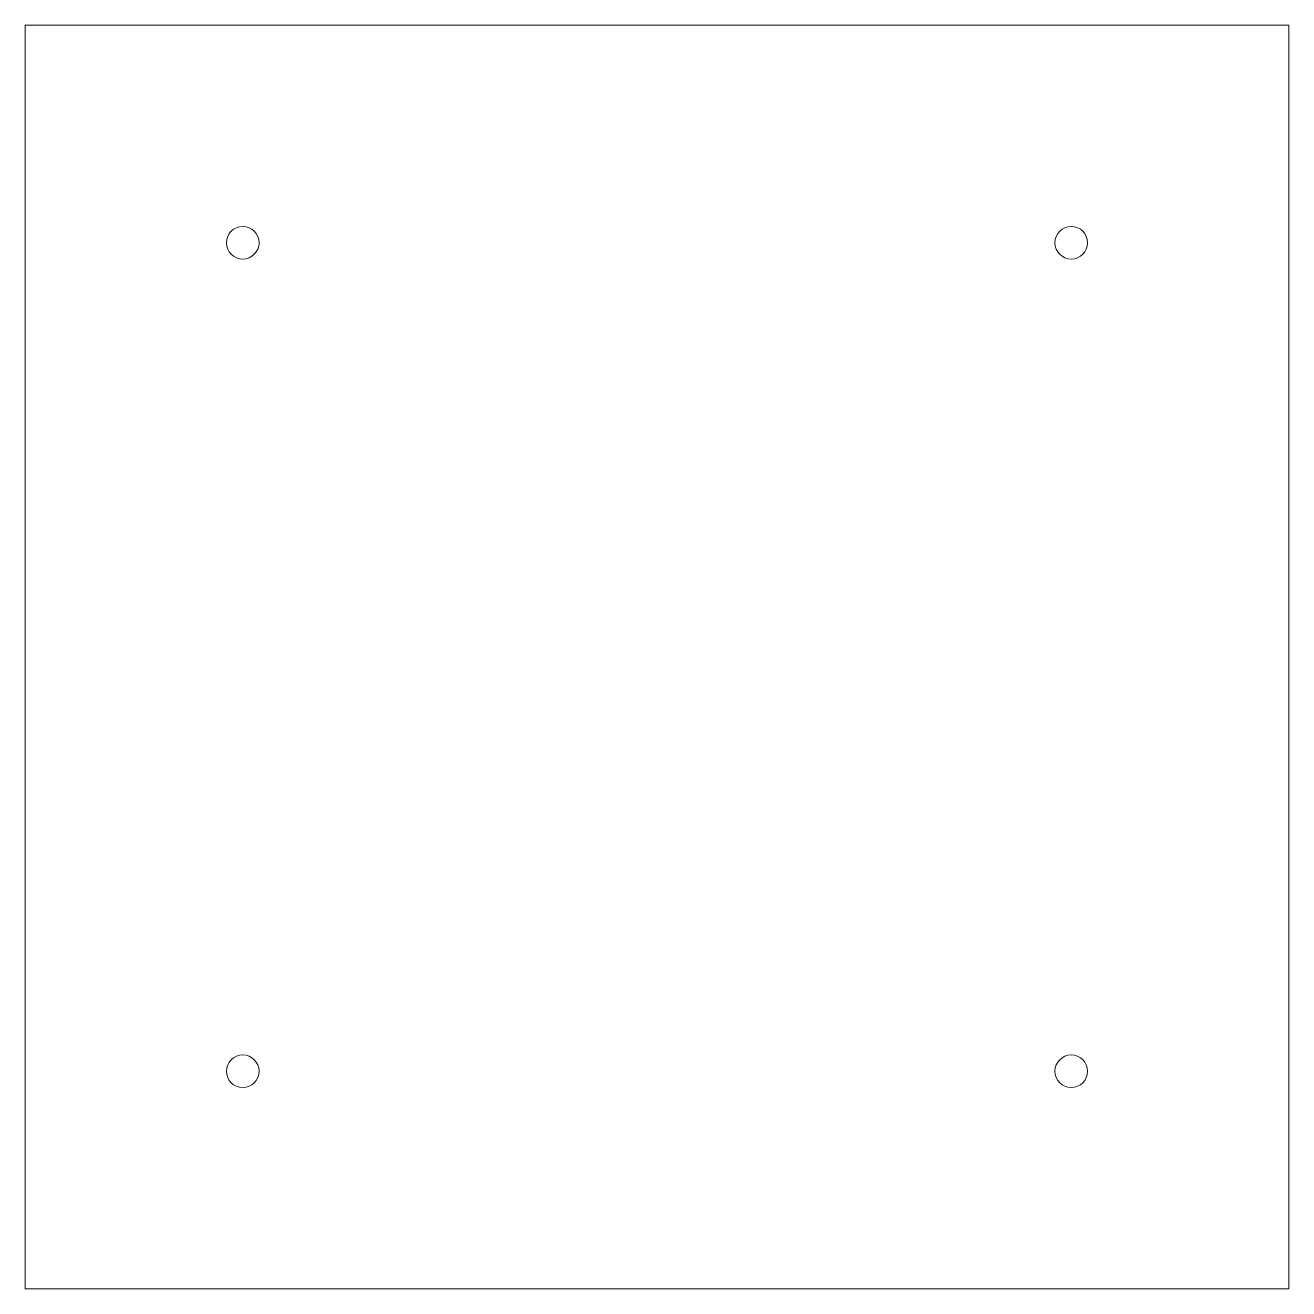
# Model space of a CAD drawing. Header units: millimetres. Extents: x 0 to 116, y 0 to 116.
import ezdxf

# ---------------------------------------------------------------- set-up
doc = ezdxf.new("R2010")
doc.units = ezdxf.units.MM
doc.header["$MEASUREMENT"] = 0
doc.layers.add('cut', color=7, linetype='Continuous', lineweight=0)

msp = doc.modelspace()

# ---------------------------------------------------------------- linework, layer by layer
at = {"layer": 'cut'}
for p, q in [((116.2, 116.2), (0, 116.2)), ((0, 116.2), (0, 0)), ((116.2, 0), (116.2, 116.2)), ((0, 0), (116.2, 0))]:
    msp.add_line(p, q, dxfattribs=at)
for centre in [(20, 96.2), (96.2, 96.2), (20, 20), (96.2, 20)]:
    msp.add_circle(centre, 1.5, dxfattribs=at)

doc.saveas('drawing.dxf')
